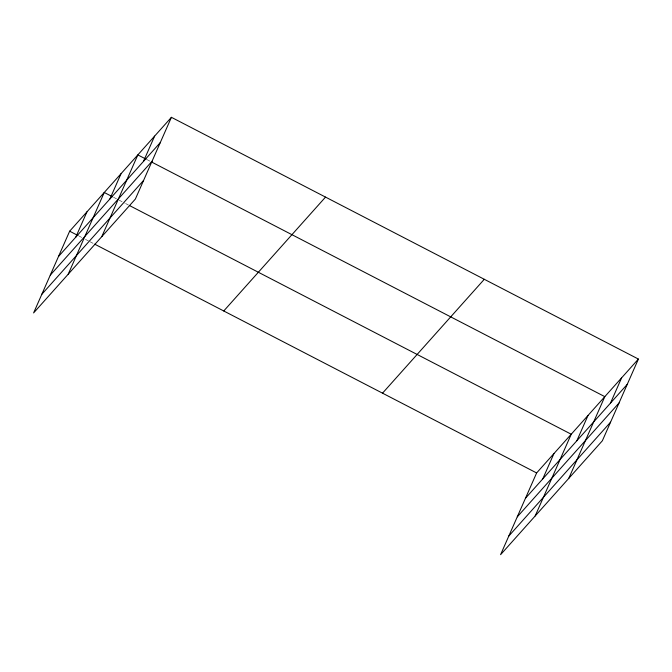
<?xml version="1.0" encoding="UTF-8"?>
<svg xmlns="http://www.w3.org/2000/svg" width="672" height="672" viewBox="0 0 672 672"><rect width="100%" height="100%" fill="white"/><g stroke="black" fill="none" stroke-linecap="round" stroke-linejoin="round"><path stroke-width="0.5" stroke-dasharray="3.36 2.52" d="M147.118 159.701L149.906 161.146M113.534 197.282L118.18 199.685M119.104 200.172L124.673 203.053M125.605 203.532L128.386 204.977M78.935 236.006L81.715 237.443M85.428 239.366L89.141 241.29M90.073 241.769L93.786 243.692"/><path stroke-width="1.01" d="M171.419 117.314L69.653 231.202L33.6 312.934L135.374 199.055L171.419 117.314L638.4 359.066L602.347 440.798L500.581 554.686L536.626 472.945L638.4 359.066M75.802 237.124L86.948 211.84M68.2 274.21L104.252 192.478L112.61 196.804M109.889 198.979L121.044 173.687M101.791 236.636L137.836 154.896L146.194 159.222M143.472 161.398L154.627 136.105M542.774 478.876L553.93 453.592M535.181 515.962L571.234 434.23L129.318 205.456M576.87 440.723L588.025 415.439M568.764 478.38L604.817 396.648L151.763 162.112M610.453 403.141L621.608 377.857M58.498 256.486L160.272 142.607M50.282 275.108L152.057 161.23M41.815 294.302L143.59 180.424M223.751 310.976L325.525 197.098M382.528 393.17L484.294 279.292M525.479 498.238L627.245 384.35M517.264 516.86L619.03 402.982M508.796 536.054L610.571 422.176M69.653 231.202L78.002 235.528M94.71 244.171L536.626 472.945"/></g></svg>
